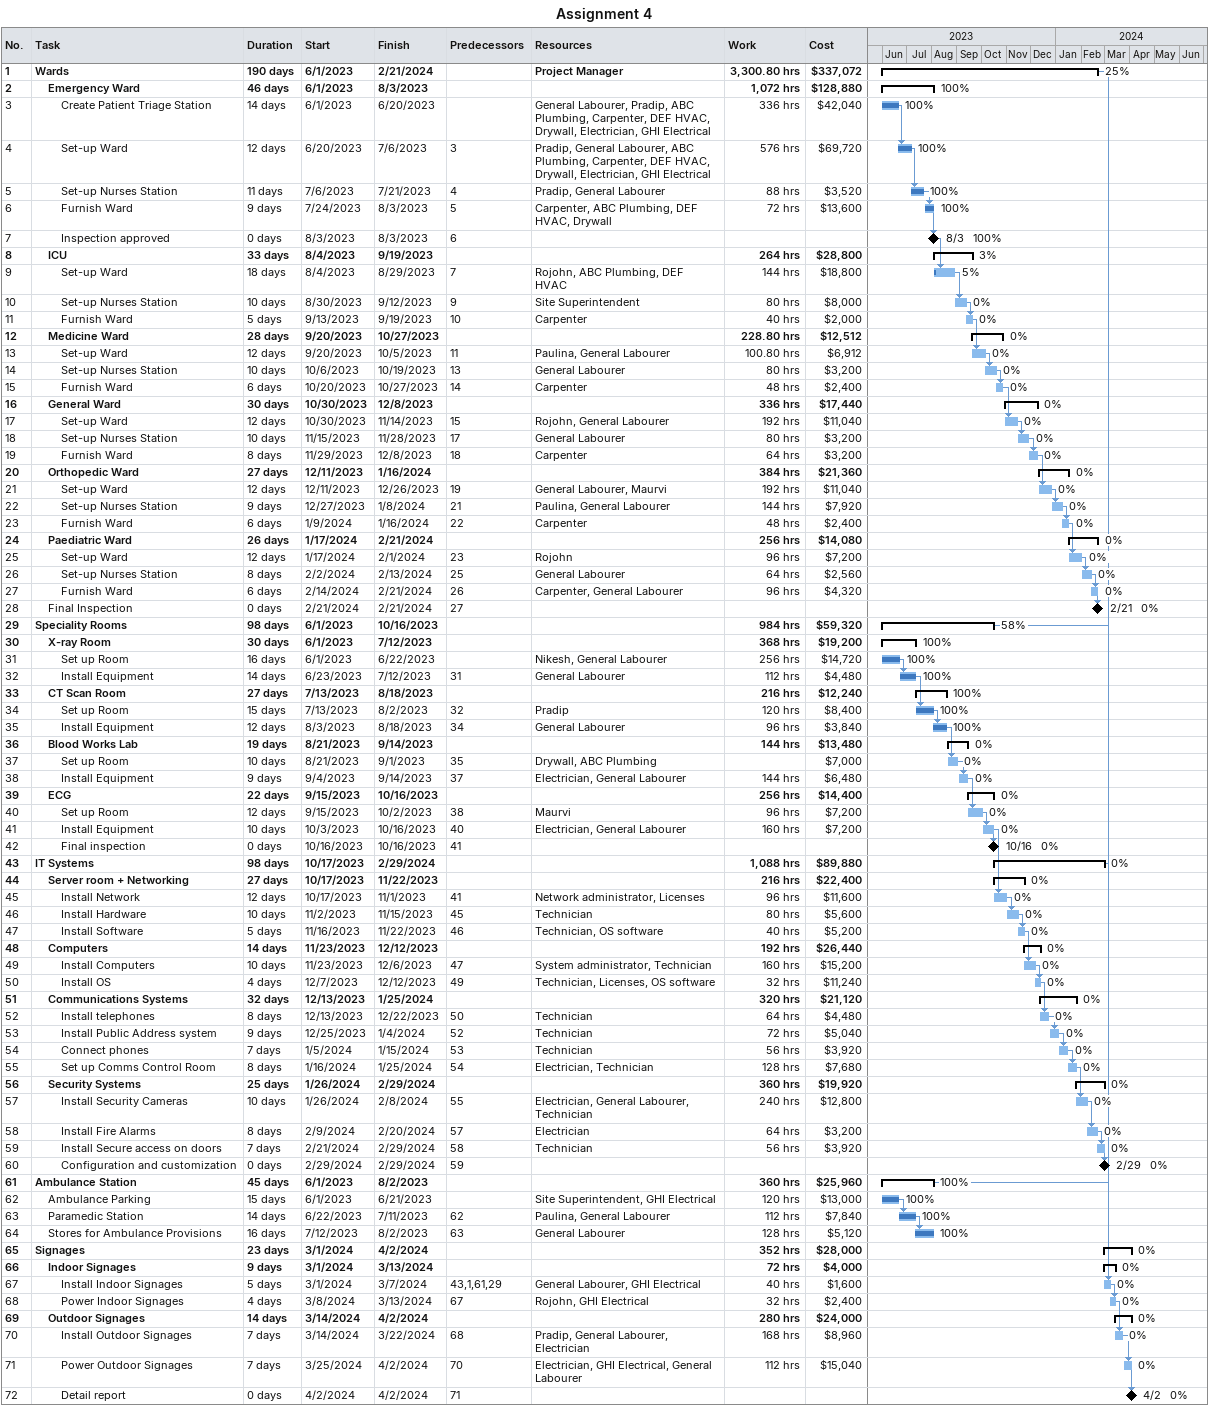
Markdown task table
Assignment 4

| ID | Level | Task | Duration | Start | Finish | Predecessors | Resources | % complete | Work (h) | Cost ($) |
|---|---|---|---|---|---|---|---|---|---|---|
| 1 | 1 | **Wards** | 190d | 2023-06-01 | 2024-02-21 |  | Project Manager | 25 | 3300.80 | 337072 |
| 2 | 2 | **Emergency Ward** | 46d | 2023-06-01 | 2023-08-03 |  |  | 100 | 1072 | 128880 |
| 3 | 3 | Create Patient Triage Station | 14d | 2023-06-01 | 2023-06-20 |  | General Labourer, Pradip, ABC Plumbing, Carpenter, DEF HVAC, Drywall, Electrician, GHI Electrical | 100 | 336 | 42040 |
| 4 | 3 | Set-up Ward | 12d | 2023-06-20 | 2023-07-06 | 3 | Pradip, General Labourer, ABC Plumbing, Carpenter, DEF HVAC, Drywall, Electrician, GHI Electrical | 100 | 576 | 69720 |
| 5 | 3 | Set-up Nurses Station | 11d | 2023-07-06 | 2023-07-21 | 4 | Pradip, General Labourer | 100 | 88 | 3520 |
| 6 | 3 | Furnish Ward | 9d | 2023-07-24 | 2023-08-03 | 5 | Carpenter, ABC Plumbing, DEF HVAC, Drywall | 100 | 72 | 13600 |
| 7 | 3 | Inspection approved | 0d | 2023-08-03 | 2023-08-03 | 6 |  | 100 |  |  |
| 8 | 2 | **ICU** | 33d | 2023-08-04 | 2023-09-19 |  |  | 3 | 264 | 28800 |
| 9 | 3 | Set-up Ward | 18d | 2023-08-04 | 2023-08-29 | 7 | Rojohn, ABC Plumbing, DEF HVAC | 5 | 144 | 18800 |
| 10 | 3 | Set-up Nurses Station | 10d | 2023-08-30 | 2023-09-12 | 9 | Site Superintendent | 0 | 80 | 8000 |
| 11 | 3 | Furnish Ward | 5d | 2023-09-13 | 2023-09-19 | 10 | Carpenter | 0 | 40 | 2000 |
| 12 | 2 | **Medicine Ward** | 28d | 2023-09-20 | 2023-10-27 |  |  | 0 | 228.80 | 12512 |
| 13 | 3 | Set-up Ward | 12d | 2023-09-20 | 2023-10-05 | 11 | Paulina, General Labourer | 0 | 100.80 | 6912 |
| 14 | 3 | Set-up Nurses Station | 10d | 2023-10-06 | 2023-10-19 | 13 | General Labourer | 0 | 80 | 3200 |
| 15 | 3 | Furnish Ward | 6d | 2023-10-20 | 2023-10-27 | 14 | Carpenter | 0 | 48 | 2400 |
| 16 | 2 | **General Ward** | 30d | 2023-10-30 | 2023-12-08 |  |  | 0 | 336 | 17440 |
| 17 | 3 | Set-up Ward | 12d | 2023-10-30 | 2023-11-14 | 15 | Rojohn, General Labourer | 0 | 192 | 11040 |
| 18 | 3 | Set-up Nurses Station | 10d | 2023-11-15 | 2023-11-28 | 17 | General Labourer | 0 | 80 | 3200 |
| 19 | 3 | Furnish Ward | 8d | 2023-11-29 | 2023-12-08 | 18 | Carpenter | 0 | 64 | 3200 |
| 20 | 2 | **Orthopedic Ward** | 27d | 2023-12-11 | 2024-01-16 |  |  | 0 | 384 | 21360 |
| 21 | 3 | Set-up Ward | 12d | 2023-12-11 | 2023-12-26 | 19 | General Labourer, Maurvi | 0 | 192 | 11040 |
| 22 | 3 | Set-up Nurses Station | 9d | 2023-12-27 | 2024-01-08 | 21 | Paulina, General Labourer | 0 | 144 | 7920 |
| 23 | 3 | Furnish Ward | 6d | 2024-01-09 | 2024-01-16 | 22 | Carpenter | 0 | 48 | 2400 |
| 24 | 2 | **Paediatric Ward** | 26d | 2024-01-17 | 2024-02-21 |  |  | 0 | 256 | 14080 |
| 25 | 3 | Set-up Ward | 12d | 2024-01-17 | 2024-02-01 | 23 | Rojohn | 0 | 96 | 7200 |
| 26 | 3 | Set-up Nurses Station | 8d | 2024-02-02 | 2024-02-13 | 25 | General Labourer | 0 | 64 | 2560 |
| 27 | 3 | Furnish Ward | 6d | 2024-02-14 | 2024-02-21 | 26 | Carpenter, General Labourer | 0 | 96 | 4320 |
| 28 | 2 | Final Inspection | 0d | 2024-02-21 | 2024-02-21 | 27 |  | 0 |  |  |
| 29 | 1 | **Speciality Rooms** | 98d | 2023-06-01 | 2023-10-16 |  |  | 58 | 984 | 59320 |
| 30 | 2 | **X-ray Room** | 30d | 2023-06-01 | 2023-07-12 |  |  | 100 | 368 | 19200 |
| 31 | 3 | Set up Room | 16d | 2023-06-01 | 2023-06-22 |  | Nikesh, General Labourer | 100 | 256 | 14720 |
| 32 | 3 | Install Equipment | 14d | 2023-06-23 | 2023-07-12 | 31 | General Labourer | 100 | 112 | 4480 |
| 33 | 2 | **CT Scan Room** | 27d | 2023-07-13 | 2023-08-18 |  |  | 100 | 216 | 12240 |
| 34 | 3 | Set up Room | 15d | 2023-07-13 | 2023-08-02 | 32 | Pradip | 100 | 120 | 8400 |
| 35 | 3 | Install Equipment | 12d | 2023-08-03 | 2023-08-18 | 34 | General Labourer | 100 | 96 | 3840 |
| 36 | 2 | **Blood Works Lab** | 19d | 2023-08-21 | 2023-09-14 |  |  | 0 | 144 | 13480 |
| 37 | 3 | Set up Room | 10d | 2023-08-21 | 2023-09-01 | 35 | Drywall, ABC Plumbing | 0 |  | 7000 |
| 38 | 3 | Install Equipment | 9d | 2023-09-04 | 2023-09-14 | 37 | Electrician, General Labourer | 0 | 144 | 6480 |
| 39 | 2 | **ECG** | 22d | 2023-09-15 | 2023-10-16 |  |  | 0 | 256 | 14400 |
| 40 | 3 | Set up Room | 12d | 2023-09-15 | 2023-10-02 | 38 | Maurvi | 0 | 96 | 7200 |
| 41 | 3 | Install Equipment | 10d | 2023-10-03 | 2023-10-16 | 40 | Electrician, General Labourer | 0 | 160 | 7200 |
| 42 | 3 | Final inspection | 0d | 2023-10-16 | 2023-10-16 | 41 |  | 0 |  |  |
| 43 | 1 | **IT Systems** | 98d | 2023-10-17 | 2024-02-29 |  |  | 0 | 1088 | 89880 |
| 44 | 2 | **Server room + Networking** | 27d | 2023-10-17 | 2023-11-22 |  |  | 0 | 216 | 22400 |
| 45 | 3 | Install Network | 12d | 2023-10-17 | 2023-11-01 | 41 | Network administrator, Licenses | 0 | 96 | 11600 |
| 46 | 3 | Install Hardware | 10d | 2023-11-02 | 2023-11-15 | 45 | Technician | 0 | 80 | 5600 |
| 47 | 3 | Install Software | 5d | 2023-11-16 | 2023-11-22 | 46 | Technician, OS software | 0 | 40 | 5200 |
| 48 | 2 | **Computers** | 14d | 2023-11-23 | 2023-12-12 |  |  | 0 | 192 | 26440 |
| 49 | 3 | Install Computers | 10d | 2023-11-23 | 2023-12-06 | 47 | System administrator, Technician | 0 | 160 | 15200 |
| 50 | 3 | Install OS | 4d | 2023-12-07 | 2023-12-12 | 49 | Technician, Licenses, OS software | 0 | 32 | 11240 |
| 51 | 2 | **Communications Systems** | 32d | 2023-12-13 | 2024-01-25 |  |  | 0 | 320 | 21120 |
| 52 | 3 | Install telephones | 8d | 2023-12-13 | 2023-12-22 | 50 | Technician | 0 | 64 | 4480 |
| 53 | 3 | Install Public Address system | 9d | 2023-12-25 | 2024-01-04 | 52 | Technician | 0 | 72 | 5040 |
| 54 | 3 | Connect phones | 7d | 2024-01-05 | 2024-01-15 | 53 | Technician | 0 | 56 | 3920 |
| 55 | 3 | Set up Comms Control Room | 8d | 2024-01-16 | 2024-01-25 | 54 | Electrician, Technician | 0 | 128 | 7680 |
| 56 | 2 | **Security Systems** | 25d | 2024-01-26 | 2024-02-29 |  |  | 0 | 360 | 19920 |
| 57 | 3 | Install Security Cameras | 10d | 2024-01-26 | 2024-02-08 | 55 | Electrician, General Labourer, Technician | 0 | 240 | 12800 |
| 58 | 3 | Install Fire Alarms | 8d | 2024-02-09 | 2024-02-20 | 57 | Electrician | 0 | 64 | 3200 |
| 59 | 3 | Install Secure access on doors | 7d | 2024-02-21 | 2024-02-29 | 58 | Technician | 0 | 56 | 3920 |
| 60 | 3 | Configuration and customization | 0d | 2024-02-29 | 2024-02-29 | 59 |  | 0 |  |  |
| 61 | 1 | **Ambulance Station** | 45d | 2023-06-01 | 2023-08-02 |  |  | 100 | 360 | 25960 |
| 62 | 2 | Ambulance Parking | 15d | 2023-06-01 | 2023-06-21 |  | Site Superintendent, GHI Electrical | 100 | 120 | 13000 |
| 63 | 2 | Paramedic Station | 14d | 2023-06-22 | 2023-07-11 | 62 | Paulina, General Labourer | 100 | 112 | 7840 |
| 64 | 2 | Stores for Ambulance Provisions | 16d | 2023-07-12 | 2023-08-02 | 63 | General Labourer | 100 | 128 | 5120 |
| 65 | 1 | **Signages** | 23d | 2024-03-01 | 2024-04-02 |  |  | 0 | 352 | 28000 |
| 66 | 2 | **Indoor Signages** | 9d | 2024-03-01 | 2024-03-13 |  |  | 0 | 72 | 4000 |
| 67 | 3 | Install Indoor Signages | 5d | 2024-03-01 | 2024-03-07 | 43, 1, 61, 29 | General Labourer, GHI Electrical | 0 | 40 | 1600 |
| 68 | 3 | Power Indoor Signages | 4d | 2024-03-08 | 2024-03-13 | 67 | Rojohn, GHI Electrical | 0 | 32 | 2400 |
| 69 | 2 | **Outdoor Signages** | 14d | 2024-03-14 | 2024-04-02 |  |  | 0 | 280 | 24000 |
| 70 | 3 | Install Outdoor Signages | 7d | 2024-03-14 | 2024-03-22 | 68 | Pradip, General Labourer, Electrician | 0 | 168 | 8960 |
| 71 | 3 | Power Outdoor Signages | 7d | 2024-03-25 | 2024-04-02 | 70 | Electrician, GHI Electrical, General Labourer | 0 | 112 | 15040 |
| 72 | 3 | Detail report | 0d | 2024-04-02 | 2024-04-02 | 71 |  | 0 |  |  |
